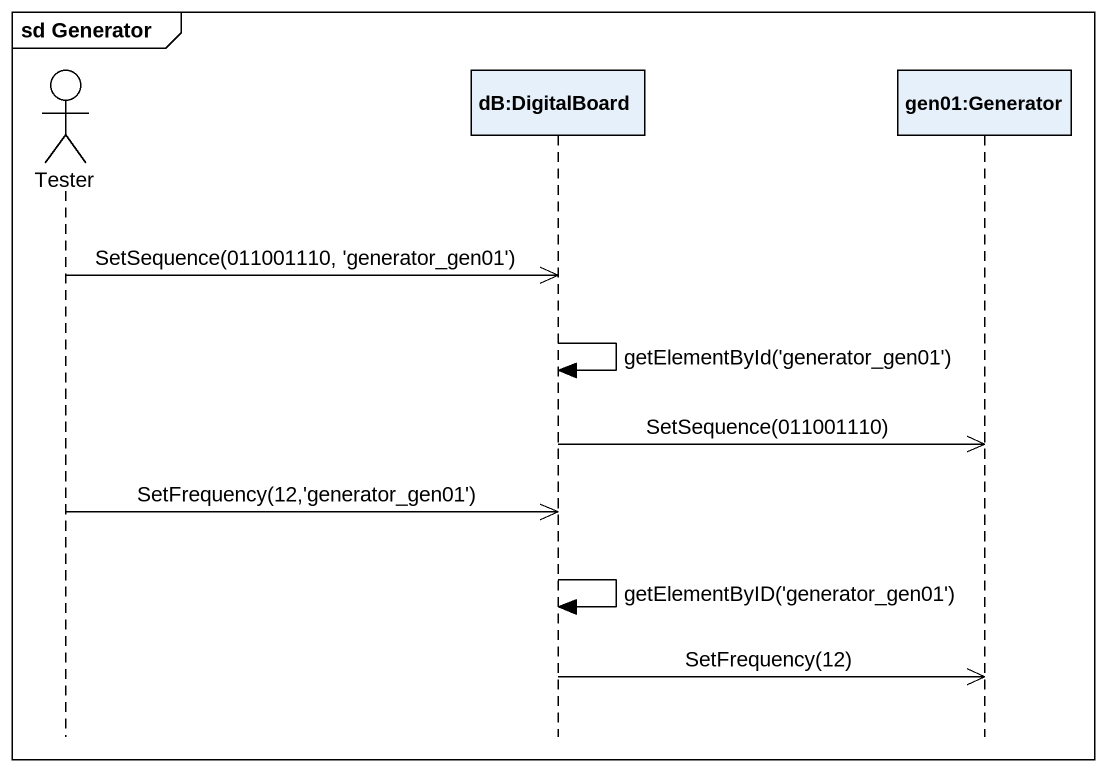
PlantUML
@startuml
mainframe sd Generator
hide footbox
actor Tester
participant "dB:DigitalBoard" as dB_DigitalBoard
participant "gen01:Generator" as gen01_Generator

Tester ->> dB_DigitalBoard : SetSequence(011001110, 'generator_gen01')
dB_DigitalBoard -> dB_DigitalBoard : getElementById('generator_gen01')
dB_DigitalBoard ->> gen01_Generator : SetSequence(011001110)
Tester ->> dB_DigitalBoard : SetFrequency(12,'generator_gen01')
dB_DigitalBoard -> dB_DigitalBoard : getElementByID('generator_gen01')
dB_DigitalBoard ->> gen01_Generator : SetFrequency(12)
@enduml
